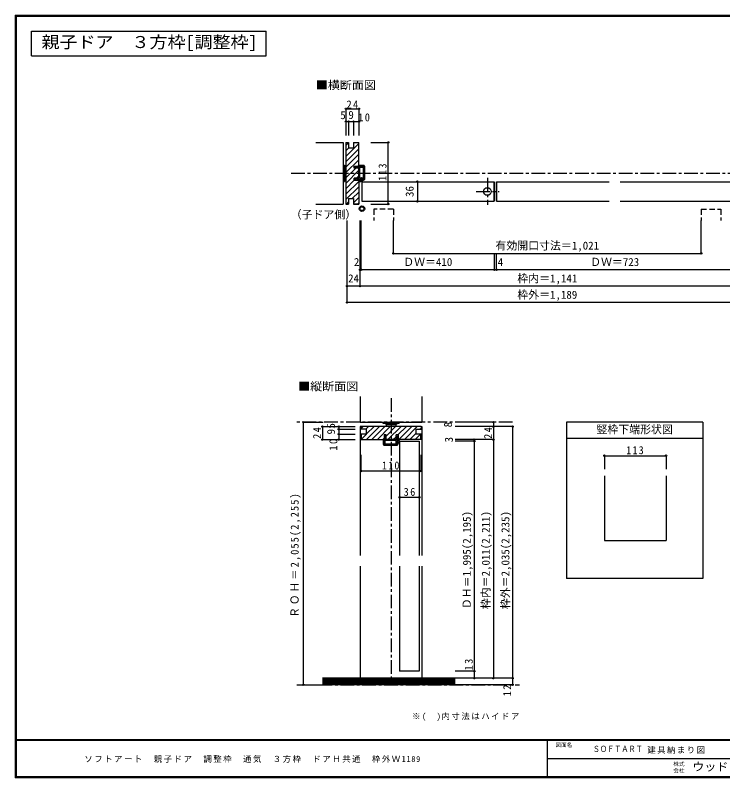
# Model space of a CAD drawing. Units: millimetres at full size, sheet at 1:5. Extents: x -973 to 977, y -718 to 696.
# Drawn here: x -973 to 323, y -701 to 696 of the extents above; entities that cross this region are included whole.
import ezdxf
from ezdxf.enums import TextEntityAlignment as Align

# ---------------------------------------------------------------- set-up
doc = ezdxf.new("R2010")
doc.units = ezdxf.units.MM
doc.header["$LTSCALE"] = 5
doc.header["$PDMODE"] = 32
doc.header["$PDSIZE"] = 2.5
doc.linetypes.add('CHAIN1', pattern=[8, 5, -1, 1, -1])
doc.linetypes.add('DASHED2', pattern=[3, 2, -1])
for name, color, linetype in [('0-0_補助線', 7, 'Continuous'), ('0-1_通り芯', 4, 'CHAIN1'), ('0-3_仕上げ', 7, 'Continuous'), ('0-4_枠', 3, 'Continuous'), ('0-6_扉', 6, 'Continuous'), ('0-7_金物', 7, 'Continuous'), ('0-8_戸当り', 7, 'Continuous'), ('0-A_文字', 3, 'Continuous'), ('0-B_寸法', 7, 'Continuous'), ('0-C_ハッチ', 4, 'Continuous'), ('F-0_補助線', 7, 'Continuous'), ('F-1_枠', 6, 'Continuous'), ('F-A_文字', 7, 'Continuous')]:
    doc.layers.add(name, color=color, linetype=linetype)
doc.styles.add('HGP明朝B', font='')
doc.styles.add('ＭＳ ゴシック', font='')
doc.styles.get('HGP明朝B').set_extended_font_data('HGP明朝B')
doc.styles.get('ＭＳ ゴシック').set_extended_font_data('MS Gothic')

# ---------------------------------------------------------------- blocks, each defined once
blk = doc.blocks.new('01')
at = {"layer": '0-0_補助線'}
for p, q in [((-5.765, 14.562), (-5.765, -9.938)), ((-4.765, 15.562), (3.935, 15.562)), ((-4.265, -8.938), (-4.265, 14.062)), ((-4.265, 14.062), (-2.165, 14.062)), ((-2.165, 14.062), (-2.165, 12.062)), ((-0.965, 14.062), (1.735, 14.062)), ((-0.965, 12.062), (-0.965, 14.062)), ((1.348, 14.049), (-0.37, 13.576)), ((1.735, 13.812), (1.735, 14.062)), ((4.133, 15.036), (2.233, 13.586)), ((11.735, 12.512), (8.735, 14.412)), ((-2.165, 12.062), (-0.965, 12.062)), ((0.901, 12.76), (0.04, 12.448)), ((1.735, 13.762), (1.735, 13.512)), ((4.235, 13.512), (1.735, 13.512)), ((2.235, 12.312), (1.735, 12.312)), ((2.735, -6.438), (2.735, 11.812)), ((4.235, 13.262), (4.235, 13.512)), ((8.735, 11.762), (4.235, 11.762)), ((8.735, 11.012), (11.735, 12.512)), ((8.735, 11.012), (8.735, 11.762)), ((-5.265, -10.438), (1.735, -10.438)), ((0.93, -13.548), (-5.265, -10.438)), ((-4.265, -8.938), (-0.265, -8.938)), ((-1.282, -8.784), (-3.773, -8.007)), ((1.244, -12.923), (-3.705, -10.438)), ((-0.734, -7.488), (-3.356, -6.67)), ((-0.265, -8.889), (-0.265, -8.938)), ((2.235, -6.938), (0.275, -6.938)), ((1.735, -9.738), (0.532, -8.486)), ((1.735, -10.438), (1.735, -9.738)), ((2.835, -11.938), (2.835, -9.438)), ((3.535, -11.938), (3.535, -10.438)), ((3.535, -10.438), (8.735, -10.438)), ((8.735, -8.188), (8.735, -8.938)), ((8.735, -10.438), (8.735, -11.588))]:
    blk.add_line(p, q, dxfattribs=at)
for points in [[(4.235, 13.262), (8.735, 13.262), (8.735, 14.412)], [(8.735, -8.938), (4.235, -8.938), (4.235, 11.762)], [(3.535, -10.438), (3.535, -9.438), (2.735, -9.438), (2.735, -8.338), (0.398, -8.338)], [(8.735, -8.188), (11.735, -9.688), (8.735, -11.588)]]:
    blk.add_lwpolyline(points, dxfattribs=at)
for centre, radius, start, end in [((-4.765, 14.562), 1, 90, 180), ((1.435, 13.762), 0.3, 0, 106.79003), ((3.935, 15.262), 0.3, 311.34778, 90), ((-0.165, 13.012), 0.6, 106.79003, 180), ((-0.165, 13.012), 0.6, 180, 293.33765), ((1.735, 13.312), 1, 213.47738, 270), ((2.035, 13.812), 0.3, 180, 311.34778), ((2.235, 11.812), 0.5, 0, 90), ((-5.265, -9.938), 0.5, 180, 270), ((-3.565, -7.338), 0.7, 72.67017, 252.67017), ((-0.925, -7.638), 1.2, 252.67017, 311.40962), ((0.275, -8.138), 1.2, 90, 147.21126), ((0.235, -8.889), 0.5, 53.61521, 180), ((0.398, -9.138), 0.8, 90, 131.40962), ((1.735, -11.938), 1.8, 243.42485, 360), ((1.735, -11.938), 1.1, 243.42485, 360), ((2.235, -6.438), 0.5, 270, 0)]:
    blk.add_arc(centre, radius, start, end, dxfattribs=at)

msp = doc.modelspace()

# ---------------------------------------------------------------- linework, layer by layer
at = {"layer": '0-0_補助線', "color": 4}
for p, q in [((106.19, -110.894), (219.19, -110.894)), ((106.19, -110.894), (106.19, -135.894)), ((219.19, -110.894), (219.19, -135.894))]:
    msp.add_line(p, q, dxfattribs=at)
at = {"layer": '0-0_補助線'}
for radius in [5, 3.5]:
    msp.add_circle((-338.036, 341.475), radius, dxfattribs=at)
for p in [(106.19, -110.894), (219.19, -110.894)]:
    msp.add_point(p, dxfattribs=at)
at = {"layer": '0-1_通り芯'}
for p, q in [((-467.5, 406.5), (467.5, 406.5)), ((-284.547, -5.5), (-284.547, -527.5)), ((-62.101, -49.5), (-457.354, -49.5)), ((-457.354, -530.5), (-49.599, -530.5))]:
    msp.add_line(p, q, dxfattribs=at)
at = {"layer": '0-1_通り芯', "color": 7}
for p, q in [((-108.037, 397.796), (-108.037, 348.563)), ((-128.572, 373), (-86.786, 373))]:
    msp.add_line(p, q, dxfattribs=at)
at = {"layer": '0-1_通り芯', "color": 7, "linetype": 'Continuous'}
msp.add_circle((-108.037, 373), 7, dxfattribs=at)
at = {"layer": '0-3_仕上げ'}
for p, q in [((-422.5, 350), (-372.5, 350)), ((-341.047, -2.5), (-341.047, -49.5)), ((-228.047, -2.5), (-228.047, -49.5)), ((-341.047, -49.5), (-228.047, -49.5)), ((-167.101, -520), (-410.459, -520)), ((-167.101, -521.5), (-410.459, -521.5)), ((-167.101, -523), (-410.459, -523)), ((-167.101, -524.5), (-410.459, -524.5)), ((-167.101, -526), (-410.459, -526)), ((-167.101, -527.5), (-410.459, -527.5)), ((-167.101, -529), (-410.459, -529))]:
    msp.add_line(p, q, dxfattribs=at)
at = {"layer": '0-3_仕上げ', "color": 2}
for p, q in [((-167.101, -518.5), (-410.459, -518.5)), ((-167.101, -530.5), (-410.459, -530.5))]:
    msp.add_line(p, q, dxfattribs=at)
at = {"layer": '0-3_仕上げ'}
msp.add_lwpolyline([(-422.5, 463), (-372.5, 463), (-372.5, 350)], dxfattribs=at)
at = {"layer": '0-4_枠'}
for p, q in [((-367.5, 463), (-362.5, 463)), ((-367.5, 463), (-367.5, 350)), ((-362.5, 463), (-362.5, 453)), ((-353.5, 463), (-343.5, 463)), ((-353.5, 463), (-353.5, 453)), ((-353.5, 462.5), (-344, 462.5)), ((-344, 419.479), (-344, 462.5)), ((-343.5, 419.479), (-343.5, 463)), ((-362.5, 453), (-353.5, 453)), ((-352, 419.479), (-343.5, 419.479)), ((-352, 415.779), (-352, 419.479)), ((-343.5, 415.779), (-352, 415.779)), ((-343.5, 397.179), (-343.5, 415.779)), ((-343.5, 397.179), (-352, 397.179)), ((-352, 393.479), (-352, 397.179)), ((-352, 393.479), (-343.5, 393.479)), ((-344, 393.479), (-344, 350.5)), ((-343.5, 393.479), (-343.5, 350)), ((-367.5, 350), (-362.5, 350)), ((-362.5, 360), (-353.5, 360)), ((-362.5, 360), (-362.5, 350)), ((-353.5, 360), (-353.5, 350)), ((-353.5, 350.5), (-344, 350.5)), ((-353.5, 350), (-343.5, 350)), ((-229.547, -57.5), (-339.547, -57.5)), ((-339.547, -57.5), (-339.547, -62.5)), ((-329.547, -62.5), (-339.547, -62.5)), ((-329.547, -71.5), (-329.547, -62.5)), ((-239.547, -62.5), (-229.547, -62.5)), ((-239.547, -62.5), (-239.547, -71.5)), ((-229.547, -57.5), (-229.547, -62.5)), ((-339.547, -81.5), (-339.547, -71.5)), ((-329.547, -71.5), (-339.547, -71.5)), ((-339.547, -81.5), (-297.547, -81.5)), ((-339.047, -81), (-339.047, -71.5)), ((-339.047, -81), (-297.547, -81)), ((-275.247, -81.5), (-293.847, -81.5)), ((-271.547, -73), (-275.247, -73)), ((-275.247, -81.5), (-275.247, -73)), ((-271.547, -73), (-271.547, -81.5)), ((-230.047, -81), (-271.547, -81)), ((-229.547, -81.5), (-271.547, -81.5)), ((-229.547, -71.5), (-239.547, -71.5)), ((-230.047, -81), (-230.047, -71.5)), ((-229.547, -81.5), (-229.547, -71.5)), ((106.19, -147.826), (106.19, -266.48)), ((219.19, -147.826), (219.19, -266.48)), ((106.19, -266.48), (219.19, -266.48))]:
    msp.add_line(p, q, dxfattribs=at)
at = {"layer": '0-4_枠', "color": 4}
for p, q in [((-339.547, -57.5), (-341.047, -57.5)), ((-341.047, -57.5), (-341.047, -293.5)), ((-229.547, -57.5), (-228.047, -57.5)), ((-228.047, -57.5), (-228.047, -293.5)), ((-341.047, -313.5), (-341.047, -518.5)), ((-228.047, -313.5), (-228.047, -518.5))]:
    msp.add_line(p, q, dxfattribs=at)
at = {"layer": '0-4_枠'}
msp.add_lwpolyline([(-293.847, -81.5), (-293.847, -73), (-297.547, -73), (-297.547, -81.5)], dxfattribs=at)
at = {"layer": '0-6_扉'}
for p, q in [((-338.5, 391), (-338.5, 355)), ((-338.5, 391), (-95.537, 391)), ((-95.537, 355), (-95.537, 391)), ((-95.537, 391), (-95.537, 355)), ((-91.537, 355), (-91.537, 391)), ((-91.537, 391), (-91.537, 355)), ((-91.537, 391), (114.982, 391)), ((134.982, 391), (341.5, 391)), ((-338.5, 355), (-95.537, 355)), ((-91.537, 355), (114.982, 355)), ((134.982, 355), (341.5, 355)), ((-269.047, -84.5), (-233.047, -84.5)), ((-269.047, -84.5), (-269.047, -293.5)), ((-233.047, -84.5), (-233.047, -293.5)), ((-269.047, -313.5), (-269.047, -505.5)), ((-233.047, -313.5), (-233.047, -505.5)), ((-233.047, -505.5), (-269.047, -505.5))]:
    msp.add_line(p, q, dxfattribs=at)
at = {"layer": '0-6_扉', "linetype": 'DASHED2'}
for p, q in [((-316.352, 340.381), (-316.352, 319.657)), ((-280.352, 340.381), (-316.352, 340.381)), ((-280.352, 340.381), (-280.352, 319.657)), ((283.658, 340.381), (319.658, 340.381)), ((283.658, 340.381), (283.658, 319.657)), ((319.658, 340.381), (319.658, 319.657))]:
    msp.add_line(p, q, dxfattribs=at)
at = {"layer": '0-7_金物'}
for p, q in [((-372.5, 421.5), (-370, 421.5)), ((-370, 421.5), (-370, 391.5)), ((-370, 416.5), (-368, 416.5)), ((-368, 416.5), (-368, 396.5)), ((-368, 415.5), (-367.5, 415.5)), ((-372.5, 391.5), (-370, 391.5)), ((-370, 396.5), (-368, 396.5)), ((-368, 397.5), (-367.5, 397.5)), ((-299.547, -49.5), (-299.547, -51.5)), ((-299.547, -49.5), (-269.547, -49.5)), ((-299.547, -51.5), (-269.547, -51.5)), ((-294.547, -51.5), (-294.547, -53.5)), ((-294.547, -53.5), (-274.547, -53.5)), ((-293.547, -53.5), (-293.547, -57.5)), ((-275.547, -57.5), (-275.547, -53.5)), ((-274.547, -51.5), (-274.547, -53.5)), ((-269.547, -49.5), (-269.547, -51.5))]:
    msp.add_line(p, q, dxfattribs=at)
at = {"layer": '0-8_戸当り'}
for p, q in [((-351, 417.579), (-348, 419.479)), ((-348, 418.329), (-348, 419.479)), ((-343.398, 420.104), (-341.498, 418.654)), ((-334.5, 420.629), (-343.2, 420.629)), ((-341, 418.879), (-341, 419.129)), ((-338.3, 419.129), (-341, 419.129)), ((-340.613, 419.116), (-338.895, 418.643)), ((-338.3, 417.129), (-338.3, 419.129)), ((-337.1, 419.129), (-337.1, 417.129)), ((-335, 419.129), (-337.1, 419.129)), ((-335, 396.129), (-335, 419.129)), ((-333.5, 419.629), (-333.5, 395.129)), ((-348, 416.079), (-351, 417.579)), ((-343.5, 418.329), (-348, 418.329)), ((-348, 416.829), (-343.5, 416.829)), ((-348, 416.079), (-348, 416.829)), ((-343.5, 418.579), (-341, 418.579)), ((-343.5, 418.329), (-343.5, 418.579)), ((-343.5, 396.129), (-343.5, 416.829)), ((-342, 398.629), (-342, 416.879)), ((-341.5, 417.379), (-341, 417.379)), ((-341, 418.829), (-341, 418.579)), ((-340.166, 417.828), (-339.305, 417.515)), ((-337.1, 417.129), (-338.3, 417.129)), ((-348, 394.629), (-348, 393.479)), ((-342.8, 394.629), (-348, 394.629)), ((-342.8, 393.129), (-342.8, 394.629)), ((-342.1, 393.129), (-342.1, 395.629)), ((-341.5, 398.129), (-339.54, 398.129)), ((-341, 395.329), (-339.797, 396.581)), ((-341, 394.629), (-341, 395.329)), ((-334, 394.629), (-341, 394.629)), ((-340.509, 392.145), (-335.56, 394.629)), ((-340.195, 391.519), (-334, 394.629)), ((-339, 396.179), (-339, 396.129)), ((-335, 396.129), (-339, 396.129)), ((-338.531, 397.579), (-335.909, 398.397)), ((-337.983, 396.284), (-335.491, 397.061))]:
    msp.add_line(p, q, dxfattribs=at)
for points in [[(-348, 396.879), (-351, 395.379), (-348, 393.479)], [(-348, 396.879), (-348, 396.129), (-343.5, 396.129)], [(-342.8, 394.629), (-342.8, 395.629), (-342, 395.629), (-342, 396.729), (-339.663, 396.729)]]:
    msp.add_lwpolyline(points, dxfattribs=at)
for centre, radius, start, end in [((-343.2, 420.329), 0.3, 90, 228.65222), ((-340.7, 418.829), 0.3, 73.20997, 180), ((-334.5, 419.629), 1, 0, 90), ((-341.5, 416.879), 0.5, 90, 180), ((-341.3, 418.879), 0.3, 228.65222, 360), ((-341, 418.379), 1, 270, 326.52262), ((-339.1, 418.079), 0.6, 246.66235, 0), ((-339.1, 418.079), 0.6, 0, 73.20997), ((-341, 393.129), 1.8, 180, 296.57515), ((-341, 393.129), 1.1, 180, 296.57515), ((-341.5, 398.629), 0.5, 180, 270), ((-339.5, 396.179), 0.5, 0, 126.38479), ((-339.663, 395.929), 0.8, 48.59038, 90), ((-339.54, 396.929), 1.2, 32.78874, 90), ((-338.34, 397.429), 1.2, 228.59038, 287.32983), ((-335.7, 397.729), 0.7, 287.32983, 107.32983), ((-334, 395.129), 0.5, 270, 0)]:
    msp.add_arc(centre, radius, start, end, dxfattribs=at)
at = {"layer": '0-A_文字'}
for p, q in [((-943.333, 621.667), (-943.333, 666.667)), ((-943.333, 666.667), (-513.396, 666.667)), ((-513.396, 621.667), (-513.396, 666.667)), ((-943.333, 621.667), (-513.396, 621.667)), ((36.653, -49.5), (36.653, -336.007)), ((286.653, -49.5), (36.653, -49.5)), ((286.653, -49.5), (286.653, -336.007)), ((286.653, -79.5), (36.653, -79.5)), ((286.653, -336.007), (36.653, -336.007))]:
    msp.add_line(p, q, dxfattribs=at)
at = {"layer": '0-B_寸法', "color": 4}
for p, q in [((-367.5, 524.503), (-367.5, 475.461)), ((-367.5, 500.979), (-343.5, 500.979)), ((-362.5, 500.979), (-362.5, 475.461)), ((-353.5, 500.979), (-353.5, 475.461)), ((-321.64, 463), (-289.73, 463)), ((-289.73, 350), (-289.73, 463)), ((-236.49, 391), (-236.49, 355)), ((-321.64, 350), (-289.73, 350)), ((-365.347, 169.657), (-365.347, 319.657)), ((-341.347, 199.657), (-341.347, 319.657)), ((-339.347, 229.657), (-339.347, 319.657)), ((-280.352, 259.657), (-280.352, 319.657)), ((283.658, 259.657), (283.658, 319.657)), ((-280.352, 259.657), (283.658, 259.657)), ((-95.384, 229.657), (-95.384, 259.657)), ((-91.384, 229.657), (-91.384, 259.657)), ((343.653, 229.657), (-341.347, 229.657)), ((367.653, 199.657), (-365.347, 199.657)), ((367.653, 169.657), (-365.347, 169.657)), ((-445.459, -49.5), (-409.2, -49.5)), ((-445.459, -49.5), (-445.459, -530.5)), ((-97.101, -49.5), (-167.101, -49.5)), ((-97.101, -49.5), (-97.101, -518.5)), ((-410.459, -57.5), (-350.459, -57.5)), ((-410.459, -57.5), (-410.459, -81.5)), ((-380.459, -57.5), (-380.459, -81.5)), ((-380.459, -62.5), (-350.459, -62.5)), ((-62.101, -57.5), (-167.101, -57.5)), ((-62.101, -58.5), (-62.101, -530.5)), ((-410.459, -81.5), (-350.459, -81.5)), ((-380.459, -71.5), (-350.459, -71.5)), ((-97.101, -81.5), (-167.101, -81.5)), ((-132.101, -81.5), (-132.101, -518.5)), ((-132.101, -84.5), (-167.101, -84.5)), ((-339.547, -138.933), (-339.547, -109.167)), ((-229.547, -138.933), (-229.547, -109.167)), ((-339.547, -138.933), (-229.547, -138.933)), ((-269.047, -187.191), (-233.047, -187.191)), ((-132.101, -505.5), (-167.101, -505.5)), ((-445.459, -530.5), (-409.2, -530.5)), ((-62.101, -518.5), (-167.101, -518.5)), ((-62.101, -530.5), (-167.101, -530.5))]:
    msp.add_line(p, q, dxfattribs=at)
msp.add_lwpolyline([(-367.5, 524.503), (-343.5, 524.503), (-343.5, 475.461)], dxfattribs=at)
at = {"layer": '0-B_寸法'}
for p in [(-367.5, 524.503), (-343.5, 524.503), (-367.5, 500.979), (-362.5, 500.979), (-353.5, 500.979), (-343.5, 500.979), (-289.73, 463), (-236.49, 391), (-289.73, 350), (-236.49, 355), (-280.352, 259.657), (283.658, 259.657), (-341.347, 229.657), (-339.347, 229.657), (-95.384, 229.657), (-91.384, 229.657), (-365.347, 199.657), (-341.347, 199.657), (-365.347, 169.657), (-445.459, -49.5), (-97.101, -49.5), (-410.459, -57.5), (-380.459, -57.5), (-380.459, -62.5), (-97.101, -57.5), (-62.101, -57.5), (-410.459, -81.5), (-380.459, -71.5), (-380.459, -81.5), (-132.101, -81.5), (-132.101, -84.5), (-97.101, -81.5), (-339.547, -138.933), (-229.547, -138.933), (-269.047, -187.191), (-233.047, -187.191), (-132.101, -505.5), (-445.459, -530.5), (-132.101, -518.5), (-97.101, -518.5), (-62.101, -518.5), (-62.101, -530.5)]:
    msp.add_point(p, dxfattribs=at)
at = {"layer": '0-C_ハッチ'}
for p, q in [((-367.5, 457.179), (-362.5, 462.179)), ((-353.5, 461.28), (-351.78, 463)), ((-344, 460.88), (-367.5, 437.38)), ((-361.78, 453), (-367.5, 447.28)), ((-367.5, 427.481), (-344, 450.981)), ((-367.5, 417.581), (-344, 441.081)), ((-367.5, 407.682), (-344, 431.182)), ((-345.803, 419.479), (-344, 421.282)), ((-367.5, 397.782), (-349.503, 415.779)), ((-367.5, 387.883), (-343.5, 411.883)), ((-367.5, 377.983), (-352, 393.483)), ((-367.5, 368.084), (-344, 391.584)), ((-348.304, 397.179), (-343.5, 401.983)), ((-367.5, 358.184), (-344, 381.684)), ((-355.785, 360), (-344, 371.785)), ((-365.785, 350), (-362.5, 353.285)), ((-353.5, 352.385), (-344, 361.885)), ((-345.486, 350.5), (-344, 351.986)), ((-339.547, -61.324), (-335.723, -57.5)), ((-330.824, -62.5), (-325.824, -57.5)), ((-329.547, -71.123), (-315.924, -57.5)), ((-329.525, -81), (-306.025, -57.5)), ((-319.625, -81), (-296.125, -57.5)), ((-309.726, -81), (-286.226, -57.5)), ((-293.847, -75.021), (-276.326, -57.5)), ((-290.427, -81.5), (-266.427, -57.5)), ((-272.027, -73), (-256.527, -57.5)), ((-270.128, -81), (-246.628, -57.5)), ((-260.228, -81), (-236.728, -57.5)), ((-231.829, -62.5), (-229.547, -60.218)), ((-339.047, -80.623), (-329.924, -71.5)), ((-299.826, -81), (-297.547, -78.721)), ((-280.527, -81.5), (-275.247, -76.22)), ((-250.329, -81), (-239.547, -70.218)), ((-240.429, -81), (-230.929, -71.5)), ((-230.53, -81), (-230.047, -80.517))]:
    msp.add_line(p, q, dxfattribs=at)
at = {"layer": 'F-1_枠'}
for p, q in [((-973.347, 695.833), (-973.347, -700.833)), ((-973.347, 695.833), (976.653, 695.833)), ((-973.347, 695), (976.653, 695)), ((-973.347, 694.167), (976.653, 694.167)), ((-972.514, 695.833), (-972.514, -700.833)), ((-971.68, 695.833), (-971.68, -700.833)), ((976.653, -631.667), (-973.347, -631.667)), ((976.653, -632.5), (-973.347, -632.5)), ((1.653, -632.5), (1.653, -699.167)), ((1.653, -665.833), (974.986, -665.834)), ((976.653, -699.167), (-973.347, -699.167)), ((976.653, -700), (-973.347, -700)), ((976.653, -700.833), (-973.347, -700.833))]:
    msp.add_line(p, q, dxfattribs=at)

# ---------------------------------------------------------------- block references
at = {"layer": '0-0_補助線', "rotation": 90}
msp.add_blockref('01', (-283.135, -85.735), dxfattribs=at)

# ---------------------------------------------------------------- texts
at = {"layer": '0-0_補助線', "insert": (146.44, -108.394), "char_height": 14.66, "attachment_point": 7, "style": 'ＭＳ ゴシック'}
msp.add_mtext('\\T1.27;\\W0.9;113', dxfattribs=at)
at = {"layer": '0-A_文字', "style": 'ＭＳ ゴシック', "width": 1.1}
msp.add_text('親子ドア\u3000３方枠[調整枠]', height=21.99, dxfattribs=at).set_placement((-925.208, 629.167), align=Align.BOTTOM_LEFT)
at = {"layer": '0-A_文字', "color": 7, "style": 'ＭＳ ゴシック', "width": 1.1}
for s, p in [('■横断面図', (-422.5, 555.99)), ('■縦断面図', (-454.866, 4.256))]:
    msp.add_text(s, height=14.66, dxfattribs=at).set_placement(p, align=Align.BOTTOM_LEFT)
at = {"layer": '0-A_文字', "color": 7, "style": 'ＭＳ ゴシック'}
for s, p in [('（子ドア側）', (-468.5, 319)), ('竪枠下端形状図', (91.653, -74.5))]:
    msp.add_text(s, height=14.66, dxfattribs=at).set_placement(p, align=Align.BOTTOM_LEFT)
at = {"layer": '0-A_文字', "color": 7, "insert": (-246.162, -596.63), "char_height": 11, "attachment_point": 7, "style": 'ＭＳ ゴシック'}
msp.add_mtext('\\T1.18;※(\u3000)内寸法はハイドア', dxfattribs=at)
at = {"layer": '0-B_寸法', "style": 'ＭＳ ゴシック'}
for s, p in [('5', (-377.669, 501.133)), ('9', (-362.883, 501.527)), ('有効開口寸法＝1,021', (-93.347, 262.157)), ('2', (-352.669, 232.157)), ('ＤＷ＝410', (-262.365, 232.157)), ('4', (-89.15, 232.157)), ('ＤＷ＝723', (80.135, 232.157)), ('24', (-363.347, 202.157)), ('枠内＝1,141', (-53.347, 202.157)), ('枠外＝1,189', (-53.347, 172.157))]:
    msp.add_text(s, height=14.66, dxfattribs=at).set_placement(p, align=Align.BOTTOM_LEFT)
for s, p in [('36', (-238.99, 363)), ('5', (-382.959, -61.204)), ('8', (-168.689, -59.028)), ('9', (-382.959, -72)), ('3', (-167.101, -86.5)), ('ＤＨ＝1,995(2,195)', (-134.139, -392)), ('枠内＝2,011(2,211)', (-99.459, -392)), ('枠外＝2,035(2,235)', (-63.444, -392))]:
    msp.add_text(s, height=14.66, rotation=90, dxfattribs=at).set_placement(p, align=Align.BOTTOM_LEFT)
at = {"layer": '0-B_寸法', "char_height": 14.66, "attachment_point": 7, "style": 'ＭＳ ゴシック'}
for s, insert in [('\\T1.27;\\W0.95;24', (-366.269, 525.084)), ('\\T1.27;\\W0.95;10', (-344.849, 501.33)), ('\\T1.27;\\W0.9;110', (-301.209, -136.433)), ('\\T1.27;\\W0.95;36', (-261.672, -184.691))]:
    msp.add_mtext(s, dxfattribs=dict(at, insert=insert))
at = {"layer": '0-B_寸法', "char_height": 14.66, "attachment_point": 7, "rotation": 90, "style": 'ＭＳ ゴシック'}
for s, insert in [('\\T1.27;\\W0.9;113', (-292.808, 392.523)), ('\\T1.27;\\W0.95;24', (-412.959, -80.125)), ('\\T1.27;\\W0.95;24', (-99.601, -80.125)), ('\\T1.27;\\W0.95;10', (-382.959, -101.586)), ('\\T1.21;\\W0.95;ＲＯＨ＝2,055(2,255)', (-450.1, -407.375)), ('\\T1.27;\\W0.95;13', (-134.81, -504.32)), ('\\T1.27;\\W0.95;12', (-64.601, -551.75))]:
    msp.add_mtext(s, dxfattribs=dict(at, insert=insert))
at = {"layer": 'F-0_補助線', "style": 'HGP明朝B', "width": 0.85}
msp.add_text('ＳＯＦＴＡＲＴ', height=11, dxfattribs=at).set_placement((84.986, -656.798), align=Align.BOTTOM_LEFT)
at = {"layer": 'F-0_補助線', "insert": (185.035, -656.798), "char_height": 11, "attachment_point": 7, "style": 'ＭＳ ゴシック'}
msp.add_mtext('\\T1.17;建具納まり図', dxfattribs=at)
at = {"layer": 'F-A_文字', "style": 'ＭＳ ゴシック'}
for s, p in [('図面名', (16.653, -646.667)), ('株式', (232.486, -681.5)), ('会社', (232.486, -693.5))]:
    msp.add_text(s, height=7.331, dxfattribs=at).set_placement(p, align=Align.BOTTOM_LEFT)
at = {"layer": 'F-A_文字', "style": 'ＭＳ ゴシック', "width": 1.1}
msp.add_text('ウッドワン・・・', height=14.66, dxfattribs=at).set_placement((267.486, -692.5), align=Align.BOTTOM_LEFT)
at = {"layer": 'F-A_文字', "insert": (-846.68, -673.333), "char_height": 11, "attachment_point": 7, "style": 'ＭＳ ゴシック'}
msp.add_mtext('\\T1.18;ソフトアート\u3000親子ドア\u3000調整枠\u3000通気\u3000３方枠\u3000ドアＨ共通\u3000枠外Ｗ1189', dxfattribs=at)

doc.saveas('drawing.dxf')
